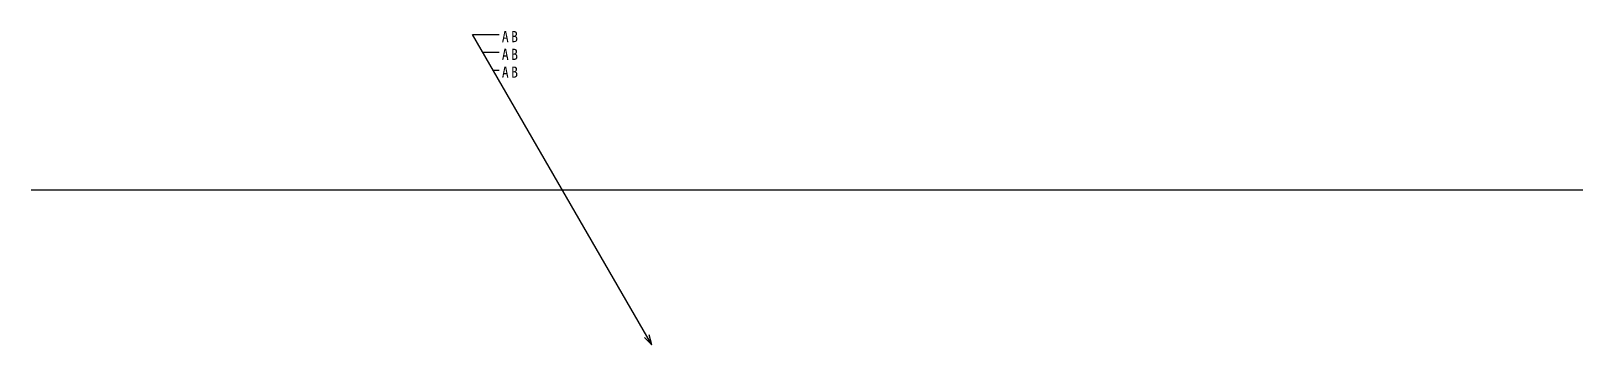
# Model space of a CAD drawing. Units: millimetres at full size, sheet at 1:100. Extents: x -15551 to 15061, y -6551 to -359.
import ezdxf

# ---------------------------------------------------------------- set-up
doc = ezdxf.new("R2010")
doc.units = ezdxf.units.MM
doc.header["$LTSCALE"] = 100
doc.layers.add('0-0', color=7, linetype='Continuous')
doc.styles.add('ＭＳ ゴシック', font='')
doc.styles.get('ＭＳ ゴシック').set_extended_font_data('MS Gothic')

msp = doc.modelspace()

# ---------------------------------------------------------------- linework, layer by layer
at = {"layer": '0-0'}
for p, q in [((-3306.1, -6551), (-6841.2, -428.6)), ((-6841.2, -428.6), (-6313.8, -428.6)), ((-6639.1, -778.6), (-6313.8, -778.6)), ((-6437, -1128.6), (-6313.8, -1128.6)), ((-15551, -3489.8), (15061.2, -3489.8)), ((-3306.1, -6551), (-3452.5, -6404.6)), ((-3306.1, -6551), (-3359.7, -6351))]:
    msp.add_line(p, q, dxfattribs=at)

# ---------------------------------------------------------------- texts
at = {"layer": '0-0', "char_height": 219.9, "attachment_point": 7, "style": 'ＭＳ ゴシック'}
for insert in [(-6263.8, -578.6), (-6263.8, -928.6), (-6263.8, -1278.6)]:
    msp.add_mtext('\\T1.36;\\W0.9;AB', dxfattribs=dict(at, insert=insert))

doc.saveas('drawing.dxf')
